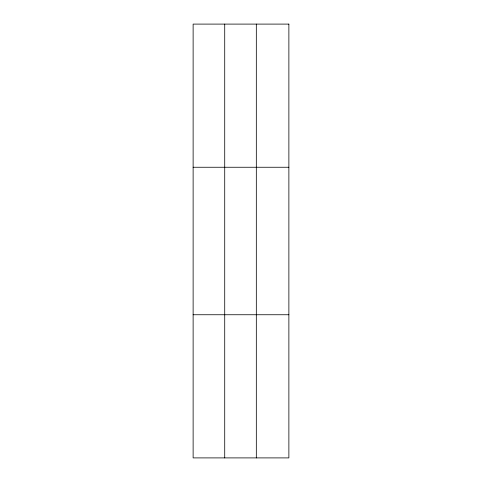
<?xml version="1.0" encoding="UTF-8"?>
<svg xmlns="http://www.w3.org/2000/svg" width="482" height="482" viewBox="0 0 482 482"><rect width="100%" height="100%" fill="white"/><g stroke="black" fill="none" stroke-linecap="round" stroke-linejoin="round"><path stroke-width="0.72" d="M224.72 457.9L224.72 24.1M256.322 457.9L256.322 24.1M193.125 167.254L288.875 167.254M193.125 314.746L288.875 314.746M288.875 24.1L288.875 457.9L193.125 457.9L193.125 24.1L288.875 24.1"/></g></svg>
